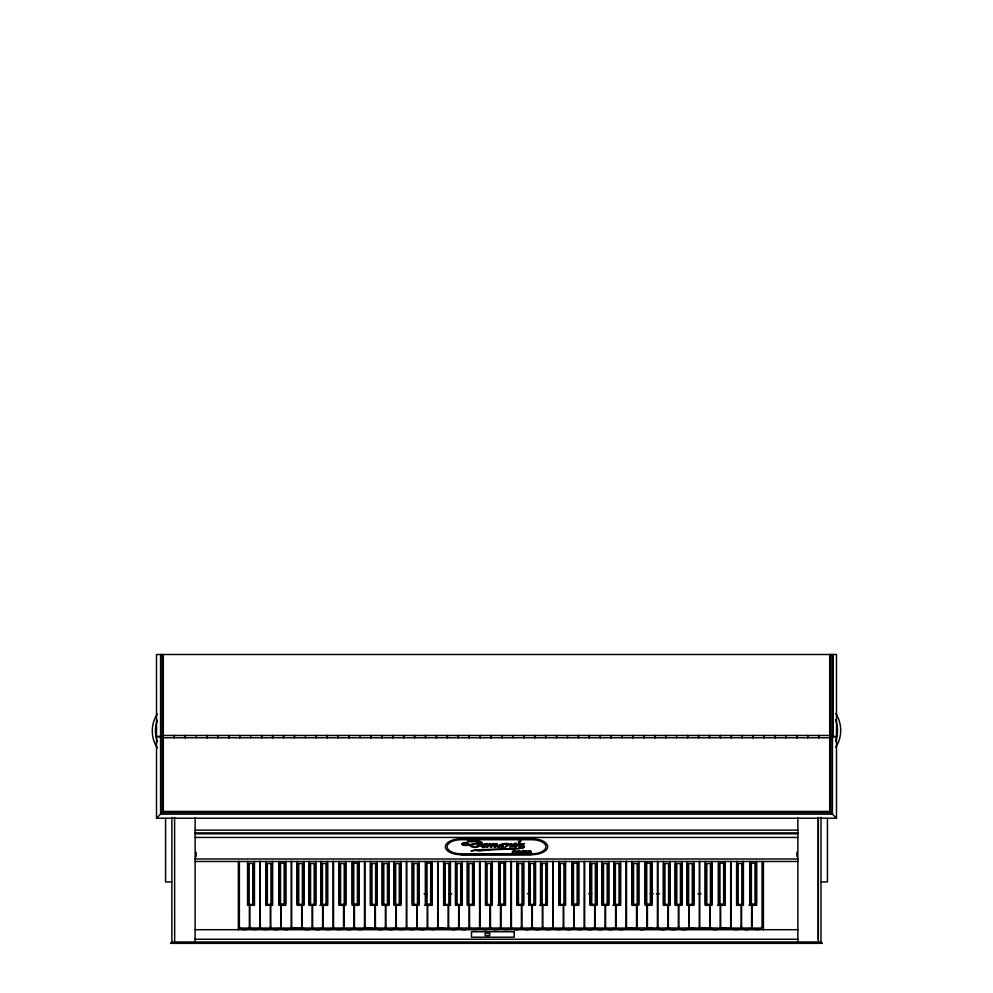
<?xml version="1.0" encoding="UTF-8"?>
<svg xmlns="http://www.w3.org/2000/svg" width="993" height="993" viewBox="0 0 993 993"><rect width="100%" height="100%" fill="white"/><g stroke="black" fill="none" stroke-linecap="round" stroke-linejoin="round"><path stroke-width="1.49" d="M796.907 856.4L796.907 852.242M249.367 927.152L248.461 928.07L239.363 928.07L239.363 861.365M270.295 927.152L269.388 928.07L260.29 928.07L260.29 861.365M291.222 927.152L290.316 928.07L281.218 928.07M312.15 927.152L311.243 928.07L302.704 927.996M333.077 927.152L332.171 928.07L323.073 928.07L323.073 905.343L327.616 905.343L327.616 861.353M354.004 927.152L353.086 928.07L344.559 927.996M364.468 927.152L363.55 928.07L354.451 928.07L354.451 905.343L359.007 905.343L359.007 861.353M385.396 927.152L384.477 928.07L375.95 927.996M406.323 927.152L405.405 928.07L396.306 928.07L396.306 905.343L400.862 905.343L400.862 861.353M427.251 927.152L426.332 928.07L417.805 927.996M448.178 927.177L447.272 928.083L438.174 928.083L438.174 861.378M469.106 927.177L468.187 928.083L459.498 927.934M490.021 927.152L489.115 928.07L480.016 928.07L480.016 861.365M521.412 927.177L520.506 928.083L511.407 928.083M542.339 927.177L541.433 928.083L532.745 927.934M563.267 927.152L562.361 928.07L553.262 928.07L553.262 861.365M584.194 927.152L583.288 928.07L574.19 928.07L574.19 905.343L578.733 905.343L578.733 861.353M605.122 927.152L604.216 928.07L595.676 927.996M626.049 927.152L625.143 928.07L616.045 928.07M657.44 927.177L656.522 928.083L647.436 928.083L647.436 905.355L651.979 905.355L651.979 861.365M678.368 927.177L677.462 928.083L668.761 927.934M699.295 927.177L698.377 928.083L689.279 928.083L689.279 905.355L693.834 905.355L693.834 861.365M720.223 927.177L719.317 928.083L710.616 927.934M741.15 927.152L740.232 928.07L731.133 928.07L731.133 861.365M762.065 927.152L761.159 928.07L752.061 928.07L752.061 905.343L756.616 905.343L756.616 861.353M157.266 714.029C150.651 724.083 150.651 737.861 157.266 747.915M835.734 747.357C842.349 737.303 842.349 723.525 835.734 713.47M525.955 852.639L525.818 850.79L527.022 850.79L527.022 852.714L525.818 852.714M163.299 736.831L156.522 736.831L156.509 818.22L160.568 814.161L832.432 814.161L836.491 818.22L836.491 736.831L829.701 736.831M160.978 813.751L162.144 812.584L162.157 736.831M171.876 941.985L170.511 943.35L822.353 943.35L820.988 941.985L171.876 941.985L171.876 817.376M301.289 927.934L291.681 928.083L291.681 861.378M322.204 927.934L313.515 928.083L312.609 927.177M374.522 927.934L364.928 928.083L364.928 861.378M395.45 927.934L386.761 928.083L385.843 927.177M594.261 927.934L584.654 928.083M615.188 927.934L606.487 928.083L605.581 927.177M636.103 927.934L626.509 928.083L626.509 861.378M646.567 927.934L637.369 927.934M667.495 927.946L657.9 928.095M688.422 927.946L679.733 928.095L678.827 927.189M709.35 927.934L699.755 928.083L699.755 861.378M730.277 927.934L720.67 928.083L720.67 905.355L725.225 905.355L725.225 861.365M259.272 927.983L249.826 928.045L249.826 905.318L254.456 905.318L254.456 861.328M280.2 927.996L271.66 928.07L270.754 927.152M342.982 927.996L333.536 928.07L333.536 861.365M416.228 927.996L406.782 928.07L406.782 861.365M437.143 927.996L427.698 928.07L427.698 905.343L432.253 905.343L432.253 861.353M458.083 927.996L449.544 928.07L448.637 927.152M478.998 927.996L469.552 928.07L469.552 905.343L474.108 905.343L474.108 861.353M499.926 927.996L491.386 928.07L490.48 927.152M510.39 927.996L500.944 928.07L500.944 905.343L505.487 905.343L505.487 861.353M531.317 927.996L522.777 928.07L521.871 927.152M552.245 927.996L542.799 928.07M573.172 927.996L564.632 928.07L563.726 927.152M751.043 927.996L742.516 928.07L741.597 927.152M163.299 735.465L829.701 735.465M163.299 736.384L156.522 736.384L156.509 654.499L836.478 654.499L836.491 736.384L829.701 736.384M163.299 737.749L829.701 737.749M162.157 812.572L830.843 812.572L832.022 813.751M156.509 818.22L836.491 818.22M195.137 830.123L797.863 830.123M195.137 832.879L797.863 832.879M195.137 833.797L797.863 833.797M195.137 837.434L797.863 837.434M461.261 854.737A15.925 7.956 0 0 1 445.336 846.768A15.925 7.956 0 0 1 461.261 838.812L531.764 838.737A15.925 7.956 0 0 1 547.689 846.694A15.925 7.956 0 0 1 531.764 854.65L461.261 854.737L531.764 854.65M461.261 838.812L531.764 838.812M461.261 853.831L531.764 853.831A14.101 7.05 0 0 0 545.865 846.768A14.101 7.05 0 0 0 531.764 839.718L461.261 839.718A14.101 7.05 0 0 0 447.16 846.768A14.101 7.05 0 0 0 461.261 853.831L461.261 853.744M195.137 858.995L797.863 858.995M195.137 861.477L797.863 861.477M171.727 881.945L165.57 881.945L165.57 818.505M821.273 881.945L827.43 881.945L827.43 818.505M424.098 893.762L427.127 893.762M448.588 893.762L451.678 893.762M527.407 893.762L530.498 893.762M588.613 893.762L591.691 893.762M650.216 893.762L653.295 893.762M656.373 893.762L659.451 893.762M697.955 893.762L701.033 893.762M319.883 905.343L322.613 905.343L322.613 927.847C321.633 930.304 313.589 930.304 312.609 927.847L312.609 905.331L315.786 905.331L315.786 861.365M424.52 905.318L427.251 905.318L427.251 927.834C426.27 930.28 418.214 930.28 417.234 927.834L417.234 905.318L419.058 905.318L419.058 861.353M497.754 905.318L500.484 905.318L500.484 927.834C499.504 930.28 491.461 930.28 490.48 927.834L490.48 905.318L492.305 905.318L492.305 861.353M539.609 905.343L542.339 905.343L542.339 927.847C541.359 930.304 533.315 930.304 532.335 927.847L532.335 905.331L535.525 905.331L535.525 861.365M612.855 905.343L615.586 905.343L615.586 927.847C614.605 930.304 606.562 930.304 605.581 927.847L605.581 905.331L608.771 905.331L608.771 861.365M717.492 905.343L720.223 905.343L720.223 927.847C719.242 930.304 711.187 930.304 710.218 927.847L710.218 905.331L712.031 905.331L712.031 861.365M748.883 905.318L751.602 905.318L751.602 927.834C750.634 930.28 742.578 930.28 741.597 927.834L741.597 905.318L743.422 905.318L743.422 861.353M195.137 929.709L797.863 929.709M194.765 939.254L798.099 939.254M721.588 928.083L720.67 927.177M700.661 928.083L699.755 927.177M658.806 928.095L657.9 927.189M627.415 928.083L626.509 927.177M585.572 928.083L584.654 927.177M543.705 928.07L542.799 927.152M470.471 928.07L469.552 927.152M428.616 928.07L427.698 927.152M407.689 928.07L406.782 927.152M365.834 928.083L364.928 927.177M355.37 928.07L354.451 927.152M334.442 928.07L333.536 927.152M292.587 928.083L291.681 927.177M250.732 928.045L249.826 927.139M239.772 927.909L239.363 927.152M720.744 928.194L729.768 928.765L730.662 928.021L730.687 861.39M699.817 928.194L708.853 928.765L709.759 927.847L709.759 905.343L705.204 905.343L705.204 861.365M689.353 928.194L698.377 928.765L699.271 928.021L699.295 861.378M647.498 928.194L656.522 928.765L657.416 928.021L657.44 861.378M626.571 928.194L635.607 928.765L636.513 927.847L636.513 905.343L631.97 905.343L631.97 861.365M438.236 928.194L447.272 928.765L448.178 927.847L448.178 905.343L443.623 905.343L443.623 861.365M364.99 928.194L374.026 928.765L374.932 927.847L374.932 905.343L370.377 905.343L370.377 861.365M291.756 928.194L300.78 928.765L301.686 927.847L301.686 905.343L297.143 905.343L297.143 861.365M752.086 928.008C753.488 929.982 761.048 930.367 762.065 927.834L762.065 861.365M731.158 928.008C732.561 929.982 740.12 930.367 741.15 927.834L741.15 905.318L736.595 905.318L736.595 861.353M574.202 928.008C575.617 929.982 583.176 930.367 584.194 927.834L584.194 861.365M553.287 928.008C554.69 929.982 562.249 930.367 563.267 927.834L563.267 905.318L558.724 905.318L558.724 861.353M500.956 928.008C502.371 929.982 509.93 930.367 510.948 927.834L510.948 861.378M480.041 928.008C481.444 929.982 489.003 930.367 490.021 927.834L490.021 905.318L485.478 905.318L485.478 861.353M469.577 928.008C470.98 929.982 478.539 930.367 479.569 927.834L479.569 861.378M427.722 928.008C429.125 929.982 436.684 930.367 437.714 927.834L437.714 861.378M406.795 928.008C408.197 929.982 415.769 930.367 416.787 927.834L416.787 905.318L412.232 905.318L412.232 861.353M396.331 928.008C397.734 929.982 405.293 930.367 406.323 927.834L406.323 861.365M354.476 928.008C355.879 929.982 363.438 930.367 364.468 927.834L364.468 861.378M333.549 928.008C334.951 929.982 342.523 930.367 343.541 927.834L343.541 905.318L338.985 905.318L338.985 861.353M323.085 928.008C324.5 929.982 332.059 930.367 333.077 927.834L333.077 861.365M260.303 928.008C261.718 929.982 269.277 930.367 270.295 927.834L270.295 905.318L265.752 905.318L265.752 861.353M249.839 927.996C251.254 929.957 258.813 930.342 259.831 927.81L259.831 861.365M239.387 928.008C240.79 929.982 248.349 930.367 249.367 927.834L249.367 905.318L247.555 905.318L247.555 861.353M833.115 654.499L833.115 736.384M832.432 654.499L832.432 736.384M832.432 736.831L832.432 814.161M830.843 654.499L830.843 736.384M830.843 736.831L830.843 812.572M829.701 654.499L829.701 811.43L163.299 811.43L163.299 654.499M820.988 817.376L820.988 941.985M818.778 735.465L818.778 737.749M818.592 735.465L818.592 737.749M818.331 818.009L818.331 941.079M818.257 817.4L818.257 939.254M807.855 735.465L807.855 737.749M807.669 735.465L807.669 737.749M797.863 817.723L797.863 941.079M796.932 735.465L796.932 737.749M796.746 735.465L796.746 737.749M786.009 735.465L786.009 737.749M785.835 735.465L785.835 737.749M775.099 735.465L775.099 737.749M774.912 735.465L774.912 737.749M764.176 735.465L764.176 737.749M763.989 735.465L763.989 737.749M763.431 861.477L763.431 929.709M755.015 863.128L755.015 904.064M753.253 735.465L753.253 737.749M753.066 735.465L753.066 737.749M751.378 863.128L751.378 904.064M749.789 861.353L749.789 905.318M742.33 735.465L742.33 737.749M742.143 735.465L742.143 737.749M741.833 863.476L741.833 904.412M738.184 863.476L738.184 904.412M731.407 735.465L731.407 737.749M731.22 735.465L731.22 737.749M723.624 863.14L723.624 904.089M720.484 735.465L720.484 737.749M720.297 735.465L720.297 737.749M719.987 863.14L719.987 904.089M718.398 861.365L718.398 905.343M710.442 863.488L710.442 904.424M709.561 735.465L709.561 737.749M709.374 735.465L709.374 737.749M706.805 863.488L706.805 904.424M698.638 735.465L698.638 737.749M698.451 735.465L698.451 737.749M692.27 863.488L692.27 904.424M688.633 863.488L688.633 904.424M687.715 735.465L687.715 737.749M687.541 735.465L687.541 737.749M687.007 861.39L687.007 905.355L688.832 905.355L688.832 927.859C687.851 930.317 679.795 930.317 678.827 927.859L678.827 905.355L682.005 905.355L682.005 861.39M680.416 863.488L680.416 904.424M676.618 735.465L676.618 737.749M676.779 863.488L676.779 904.424M675.178 861.365L675.178 905.343L678.368 905.343L678.368 927.847C677.387 930.304 669.344 930.304 668.363 927.847L668.363 905.331L670.176 905.331L670.176 861.365M668.587 863.488L668.587 904.424M665.881 735.465L665.881 737.749M665.695 735.465L665.695 737.749M664.95 863.488L664.95 904.424M663.361 861.39L663.361 905.355L667.904 905.355L667.904 927.859C666.924 930.317 658.88 930.317 657.9 927.859L657.9 861.403M654.958 735.465L654.958 737.749M654.772 735.465L654.772 737.749M650.378 863.14L650.378 904.089M646.741 863.14L646.741 904.089M645.152 861.365L645.152 905.343L646.977 905.343L646.977 927.847C645.996 930.304 637.953 930.304 636.972 927.847L636.972 905.331L638.784 905.331L638.784 861.365M644.035 735.465L644.035 737.749M643.849 735.465L643.849 737.749M637.196 863.488L637.196 904.424M633.559 863.488L633.559 904.424M633.112 735.465L633.112 737.749M632.926 735.465L632.926 737.749M626.049 861.365L626.049 927.834C625.069 930.28 617.025 930.28 616.045 927.834L616.045 905.343L620.588 905.343L620.588 861.353M622.189 735.465L622.003 737.749M619.024 863.476L619.024 904.412M615.387 863.476L615.387 904.412M613.773 861.365L613.773 905.343M611.266 735.465L611.266 737.749M611.08 735.465L611.08 737.749M607.17 863.476L607.17 904.412M603.533 863.476L603.533 904.412M601.944 861.353L601.944 905.318L605.122 905.318L605.122 927.834C604.141 930.28 596.098 930.28 595.117 927.834L595.117 905.318L596.942 905.318L596.942 861.353M600.343 735.465L600.343 737.749M600.157 735.465L600.157 737.749M595.341 863.476L595.341 904.412M591.704 863.476L591.704 904.412M590.115 861.365L590.115 905.343L594.658 905.343L594.658 927.847C593.69 930.304 585.634 930.304 584.654 927.847L584.654 861.378M589.42 735.465L589.42 737.749M589.246 735.465L589.246 737.749M578.509 735.465L578.509 737.749M578.323 735.465L578.323 737.749M577.144 863.128L577.144 904.064M573.507 863.128L573.507 904.064M571.918 861.353L571.918 905.318L573.731 905.318L573.731 927.834C572.75 930.28 564.707 930.28 563.726 927.834L563.726 905.318L565.551 905.318L565.551 861.353M567.4 735.465L567.586 737.749M563.95 863.476L563.95 904.412M560.313 863.476L560.313 904.412M556.663 735.465L556.663 737.749M556.477 735.465L556.477 737.749M552.803 861.378L552.803 927.834C551.823 930.28 543.779 930.28 542.799 927.834L542.799 905.343L547.342 905.343L547.342 861.353M545.74 735.465L545.74 737.749M545.778 863.476L545.778 904.412M545.554 735.465L545.554 737.749M542.141 863.476L542.141 904.412M540.527 861.365L540.527 905.343M534.817 735.465L534.817 737.749M534.631 735.465L534.631 737.749M533.924 863.476L533.924 904.412M530.287 863.476L530.287 904.412M528.698 861.353L528.698 905.318L531.876 905.318L531.876 927.834C530.895 930.28 522.852 930.28 521.871 927.834L521.871 905.318L523.696 905.318L523.696 861.353M523.894 735.465L523.894 737.749M523.708 735.465L523.708 737.749M522.095 863.476L522.095 904.412M518.458 863.476L518.458 904.412M516.869 861.365L516.869 905.343L521.412 905.343L521.412 927.847C520.444 930.304 512.388 930.304 511.407 927.847L511.407 861.378M512.785 735.465L512.971 737.749M503.898 863.128L503.898 904.064M502.048 735.465L502.048 737.749M501.862 735.465L501.862 737.749M500.261 863.128L500.261 904.064M498.672 861.353L498.672 905.318M491.138 735.465L491.138 737.749M490.952 735.465L490.952 737.749M490.703 863.476L490.703 904.412M487.066 863.476L487.066 904.412M480.215 735.465L480.215 737.749M480.029 735.465L480.029 737.749M472.544 863.476L472.544 904.412M469.292 735.465L469.292 737.749M469.106 735.465L469.106 737.749M468.907 863.476L468.907 904.412M467.281 861.365L467.281 905.343L469.106 905.343L469.106 927.847C468.125 930.304 460.069 930.304 459.089 927.847L459.089 905.331L462.279 905.343L462.279 861.365M460.69 863.476L460.69 904.412M458.369 735.465L458.369 737.749M458.183 735.465L458.183 737.749M457.041 863.476L457.041 904.412M455.452 861.353L455.452 905.318L458.642 905.318L458.642 927.834C457.661 930.28 449.606 930.28 448.637 927.834L448.637 905.318L450.45 905.318L450.45 861.353M448.861 863.476L448.861 904.412M447.446 735.465L447.446 737.749M447.26 735.465L447.26 737.749M445.224 863.476L445.224 904.412M436.523 735.465L436.523 737.749M436.337 735.465L436.337 737.749M430.652 863.128L430.652 904.064M427.015 863.128L427.015 904.064M425.6 735.465L425.6 737.749M425.414 735.465L425.414 737.749M425.426 861.353L425.426 905.318M417.47 863.476L417.47 904.412M414.677 735.465L414.677 737.749M414.491 735.465L414.491 737.749M413.833 863.476L413.833 904.412M403.754 735.465L403.754 737.749M403.58 735.465L403.58 737.749M399.298 863.476L399.298 904.412M395.661 863.476L395.661 904.412M394.035 861.365L394.035 905.343L395.859 905.343L395.859 927.847C394.879 930.304 386.823 930.304 385.843 927.847L385.843 905.331L389.033 905.343L389.033 861.365M392.843 735.465L392.843 737.749M392.657 735.465L392.657 737.749M387.444 863.476L387.444 904.412M383.807 863.476L383.807 904.412M382.206 861.353L382.206 905.318L385.396 905.318L385.396 927.834C384.415 930.28 376.359 930.28 375.391 927.834L375.391 905.318L377.203 905.318L377.203 861.353M381.92 735.465L381.92 737.749M381.734 735.465L381.734 737.749M375.615 863.476L375.615 904.412M371.978 863.476L371.978 904.412M370.997 735.465L370.997 737.749M370.811 735.465L370.811 737.749M360.074 735.465L360.074 737.749M357.406 863.128L357.406 904.064M353.769 863.128L353.769 904.064M352.18 861.353L352.18 905.318L354.004 905.318L354.004 927.834C353.024 930.28 344.968 930.28 343.988 927.834L343.988 905.318L345.812 905.318L345.812 861.353M349.151 735.465L349.151 737.749M348.965 735.465L348.965 737.749M344.223 863.476L344.223 904.412M340.587 863.476L340.587 904.412M338.228 735.465L338.228 737.749M338.042 735.465L338.042 737.749M327.305 735.465L327.305 737.749M327.119 735.465L327.119 737.749M326.052 863.476L326.052 904.412M322.415 863.476L322.415 904.412M320.789 861.365L320.789 905.343M316.382 735.465L316.382 737.749M316.196 735.465L316.196 737.749M314.198 863.476L314.198 904.412M310.561 863.476L310.561 904.412M308.972 861.353L308.972 905.318L312.15 905.318L312.15 927.834C311.169 930.28 303.126 930.28 302.145 927.834L302.145 905.318L303.97 905.318L303.97 861.353M305.459 735.465L305.285 737.749M302.368 863.476L302.368 904.412M298.732 863.476L298.732 904.412M294.549 735.465L294.549 737.749M294.362 735.465L294.362 737.749M291.222 861.365L291.222 927.834C290.241 930.28 282.198 930.28 281.218 927.834L281.218 905.343L285.761 905.343L285.761 861.353M284.172 863.128L284.172 904.064M283.626 735.465L283.626 737.749M283.439 735.465L283.439 737.749M280.522 863.128L280.522 904.064M278.934 861.353L278.934 905.318L280.758 905.318L280.758 927.834C279.778 930.28 271.734 930.28 270.754 927.834L270.754 905.318L272.566 905.318L272.566 861.353M272.703 735.465L272.703 737.749M272.516 735.465L272.516 737.749M270.977 863.476L270.977 904.412M267.34 863.476L267.34 904.412M261.78 735.465L261.78 737.749M261.593 735.465L261.593 737.749M252.781 863.476L252.781 904.412M250.67 735.465L250.67 737.749M249.144 863.476L249.144 904.412M239.934 735.465L239.934 737.749M239.747 735.465L239.747 737.749M238.357 861.477L238.357 929.709M229.011 735.465L229.011 737.749M228.824 735.465L228.824 737.749M218.088 735.465L218.088 737.749M217.901 735.465L217.901 737.749M207.165 735.465L207.165 737.749M206.991 735.465L206.991 737.749M196.254 735.465L196.254 737.749M196.118 852.242L196.118 856.636M195.137 817.723L195.137 941.079M185.331 735.465L185.331 737.749M185.145 735.465L185.145 737.749M174.607 817.4L174.669 941.079M174.408 735.465L174.408 737.749M174.222 735.465L174.222 737.749M162.157 654.499L162.157 736.384M160.568 654.499L160.568 736.384M160.568 736.831L160.568 814.161M835.498 719.577A28.809 27.816 -90 0 1 835.498 741.175M157.502 741.808A28.809 27.816 -90 0 1 157.502 720.21M515.926 851.361L513.021 851.932C511.072 854.576 512.76 848.047 515.926 851.361M525.136 851.361C524.155 852.391 525.719 853.595 523.187 851.932L522.157 851.932C520.171 854.551 521.983 848.059 525.136 851.361M481.568 843.578L479.271 846.309L475.498 847.103L470.136 844.882L477.993 843.293L476.938 845.775L479.247 845.391L478.278 845.13L479.557 842.709L469.95 844.733L467.442 842.883L464.401 842.56L461.77 844.174L463.594 845.44L469.019 845.08L472.159 847.079L474.877 847.451L480.711 845.738L482.201 844.1L481.99 842.3L478.899 841.133L467.827 840.537L467.269 841.679L478.514 841.704L481.568 843.578M531.305 852.118L529.914 852.739A3.227 1.614 0 0 1 528.735 852.702L527.593 852.54L530.485 852.143L527.767 851.51L529.393 850.753A2.979 1.489 0 0 1 530.448 850.84C531.851 851.646 525.918 850.728 531.305 852.118M524.292 851.361L522.157 851.609L524.292 851.361M497.419 846.706L498.896 847.364L502.582 845.825L501.453 847.463C504.593 847.662 503.637 846.086 502.743 845.701L503.439 845.142C503.985 844.609 494.39 849.077 501.068 844.609C515.901 842.412 498.374 843.318 497.419 846.706M515.057 851.361L513.021 851.609L515.057 851.361M482.623 846.148C482.3 849.325 489.475 843.591 485.639 846.669C480.004 850.033 481.183 843.64 486.049 843.69C491.696 843.057 483.032 846.061 484.472 844.969C489.959 844.087 483.603 843.094 482.623 846.148M511.06 846.098C513.331 848.084 521.226 844.261 509.781 847.141C512.028 842.623 522.43 841.617 511.06 846.098M520.171 846.694L523.894 846.048A1.502 0.745 0 0 1 524.354 846.892L524.167 847.116A3.749 1.874 0 0 1 522.082 848.01A13.716 6.852 0 0 1 517.018 848.73L495.644 849.623A112.581 56.291 0 0 0 478.837 851.051A6.926 3.463 0 0 0 471.067 851.051A14.932 7.472 0 0 1 478.601 849.772L517.018 848.543A15.652 7.82 0 0 0 519.848 848.307L522.541 847.811A3.662 1.825 0 0 0 524.105 847.029L524.242 846.868A1.241 0.621 0.3 0 0 523.894 846.247L522.268 846.433A3.426 1.713 0 0 1 521.412 847.116L519.202 847.377L519.401 845.788L517.763 845.502L515.119 847.476L519.5 841.803L518.334 841.567L520.94 840.984L518.247 844.919L522.541 843.951A1.278 0.645 0 0 0 521.685 843.976A8.503 4.245 0 0 0 518.842 844.981L518.259 844.906C532.422 841.853 517.688 844.522 520.171 846.694M494.452 846.917L494.266 847.476C496.922 848.171 500.013 840.14 493.372 845.266L494.216 843.591L489.81 845.204C492.59 841.133 487.551 845.018 486.905 847.463L492.156 844.187L492.838 844.236L490.517 847.476L493.111 845.813A10.34 5.176 0 0 1 495.755 844.261L496.562 844.224L494.452 846.917M508.342 843.653L507.684 844.857L511.482 843.591L504.816 847.488L506.939 844.373L505.921 844.211L508.342 843.653M519.575 852.59C524.589 848.692 508.677 852.863 519.575 852.59M462.403 843.566L462.453 844.497C470.918 848.01 468.758 840.872 462.403 843.566M518.383 851.274L517.75 851.957L519.004 851.957L518.383 851.274M285.537 863.128L279.157 863.128L279.157 904.064L285.537 904.064L285.537 863.128M358.771 863.128L352.403 863.128L352.403 904.064L358.771 904.064L358.771 863.128M432.017 863.128L425.649 863.128L425.649 904.064L432.017 904.064L432.017 863.128M505.263 863.128L498.896 863.128L498.896 904.064L505.263 904.064L505.263 863.128M578.509 863.128L572.142 863.128L572.142 904.064L578.509 904.064L578.509 863.128M651.743 863.14L645.376 863.14L645.376 904.089L651.743 904.089L651.743 863.14M724.989 863.14L718.622 863.14L718.622 904.089L724.989 904.089L724.989 863.14M756.381 863.128L750.013 863.128L750.013 904.064L756.381 904.064L756.381 863.128M254.146 863.476L247.778 863.476L247.778 904.412L254.146 904.412L254.146 863.476M272.343 863.476L265.975 863.476L265.975 904.412L272.343 904.412L272.343 863.476M303.734 863.476L297.366 863.476L297.366 904.412L303.734 904.412L303.734 863.476M315.563 863.476L309.195 863.476L309.195 904.412L315.563 904.412L315.563 863.476M327.417 863.476L321.049 863.476L321.049 904.412L327.417 904.412L327.417 863.476M345.589 863.476L339.221 863.476L339.221 904.412L345.589 904.412L345.589 863.476M376.98 863.476L370.612 863.476L370.612 904.412L376.98 904.412L376.98 863.476M388.809 863.476L382.442 863.476L382.442 904.412L388.809 904.412L388.809 863.476M400.663 863.476L394.295 863.476L394.295 904.412L400.663 904.412L400.663 863.476M418.835 863.476L412.467 863.476L412.467 904.412L418.835 904.412L418.835 863.476M450.226 863.476L443.859 863.476L443.859 904.412L450.226 904.412L450.226 863.476M462.055 863.476L455.688 863.476L455.688 904.412L462.055 904.412L462.055 863.476M473.909 863.476L467.542 863.476L467.542 904.412L473.909 904.412L473.909 863.476M492.069 863.476L485.701 863.476L485.701 904.412L492.069 904.412L492.069 863.476M523.46 863.476L517.092 863.476L517.092 904.412L523.46 904.412L523.46 863.476M535.289 863.476L528.921 863.476L528.921 904.412L535.289 904.412L535.289 863.476M547.143 863.476L540.775 863.476L540.775 904.412L547.143 904.412L547.143 863.476M565.315 863.476L558.947 863.476L558.947 904.412L565.315 904.412L565.315 863.476M596.706 863.476L590.339 863.476L590.339 904.412L596.706 904.412L596.706 863.476M608.535 863.476L602.168 863.476L602.168 904.412L608.535 904.412L608.535 863.476M620.389 863.476L614.022 863.476L614.022 904.412L620.389 904.412L620.389 863.476M638.561 863.488L632.193 863.488L632.193 904.424L638.561 904.424L638.561 863.488M669.952 863.488L663.585 863.488L663.585 904.424L669.952 904.424L669.952 863.488M681.781 863.488L675.414 863.488L675.414 904.424L681.781 904.424L681.781 863.488M693.635 863.488L687.268 863.488L687.268 904.424L693.635 904.424L693.635 863.488M711.807 863.488L705.44 863.488L705.44 904.424L711.807 904.424L711.807 863.488M743.198 863.476L736.818 863.476L736.818 904.412L743.198 904.412L743.198 863.476M514.237 931.757L471.476 931.757L471.476 937.206L514.237 937.206L514.237 931.757M489.673 933.346L485.13 933.346L485.13 935.617L489.673 935.617L489.673 933.346"/></g></svg>
